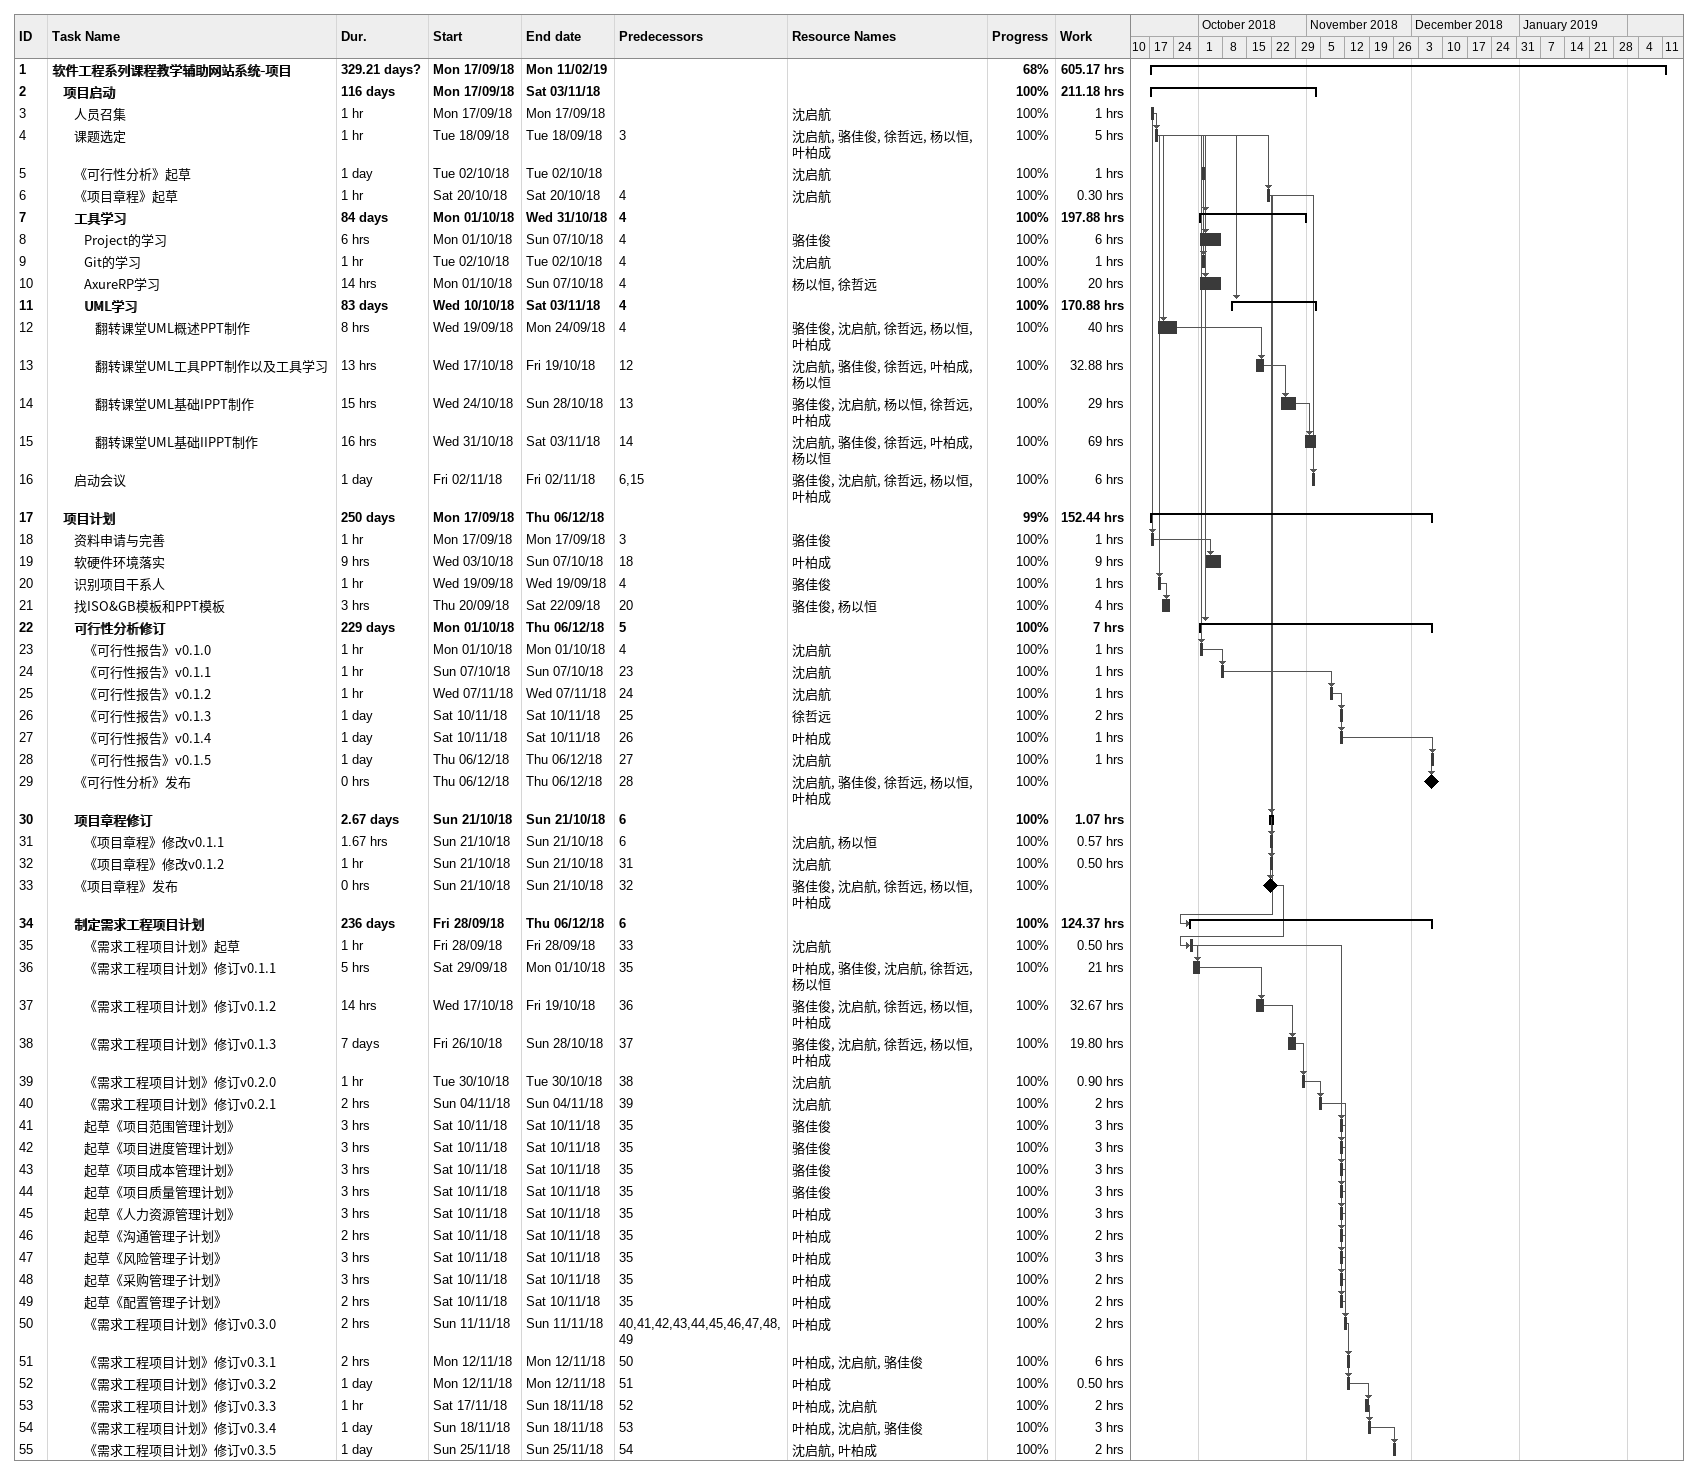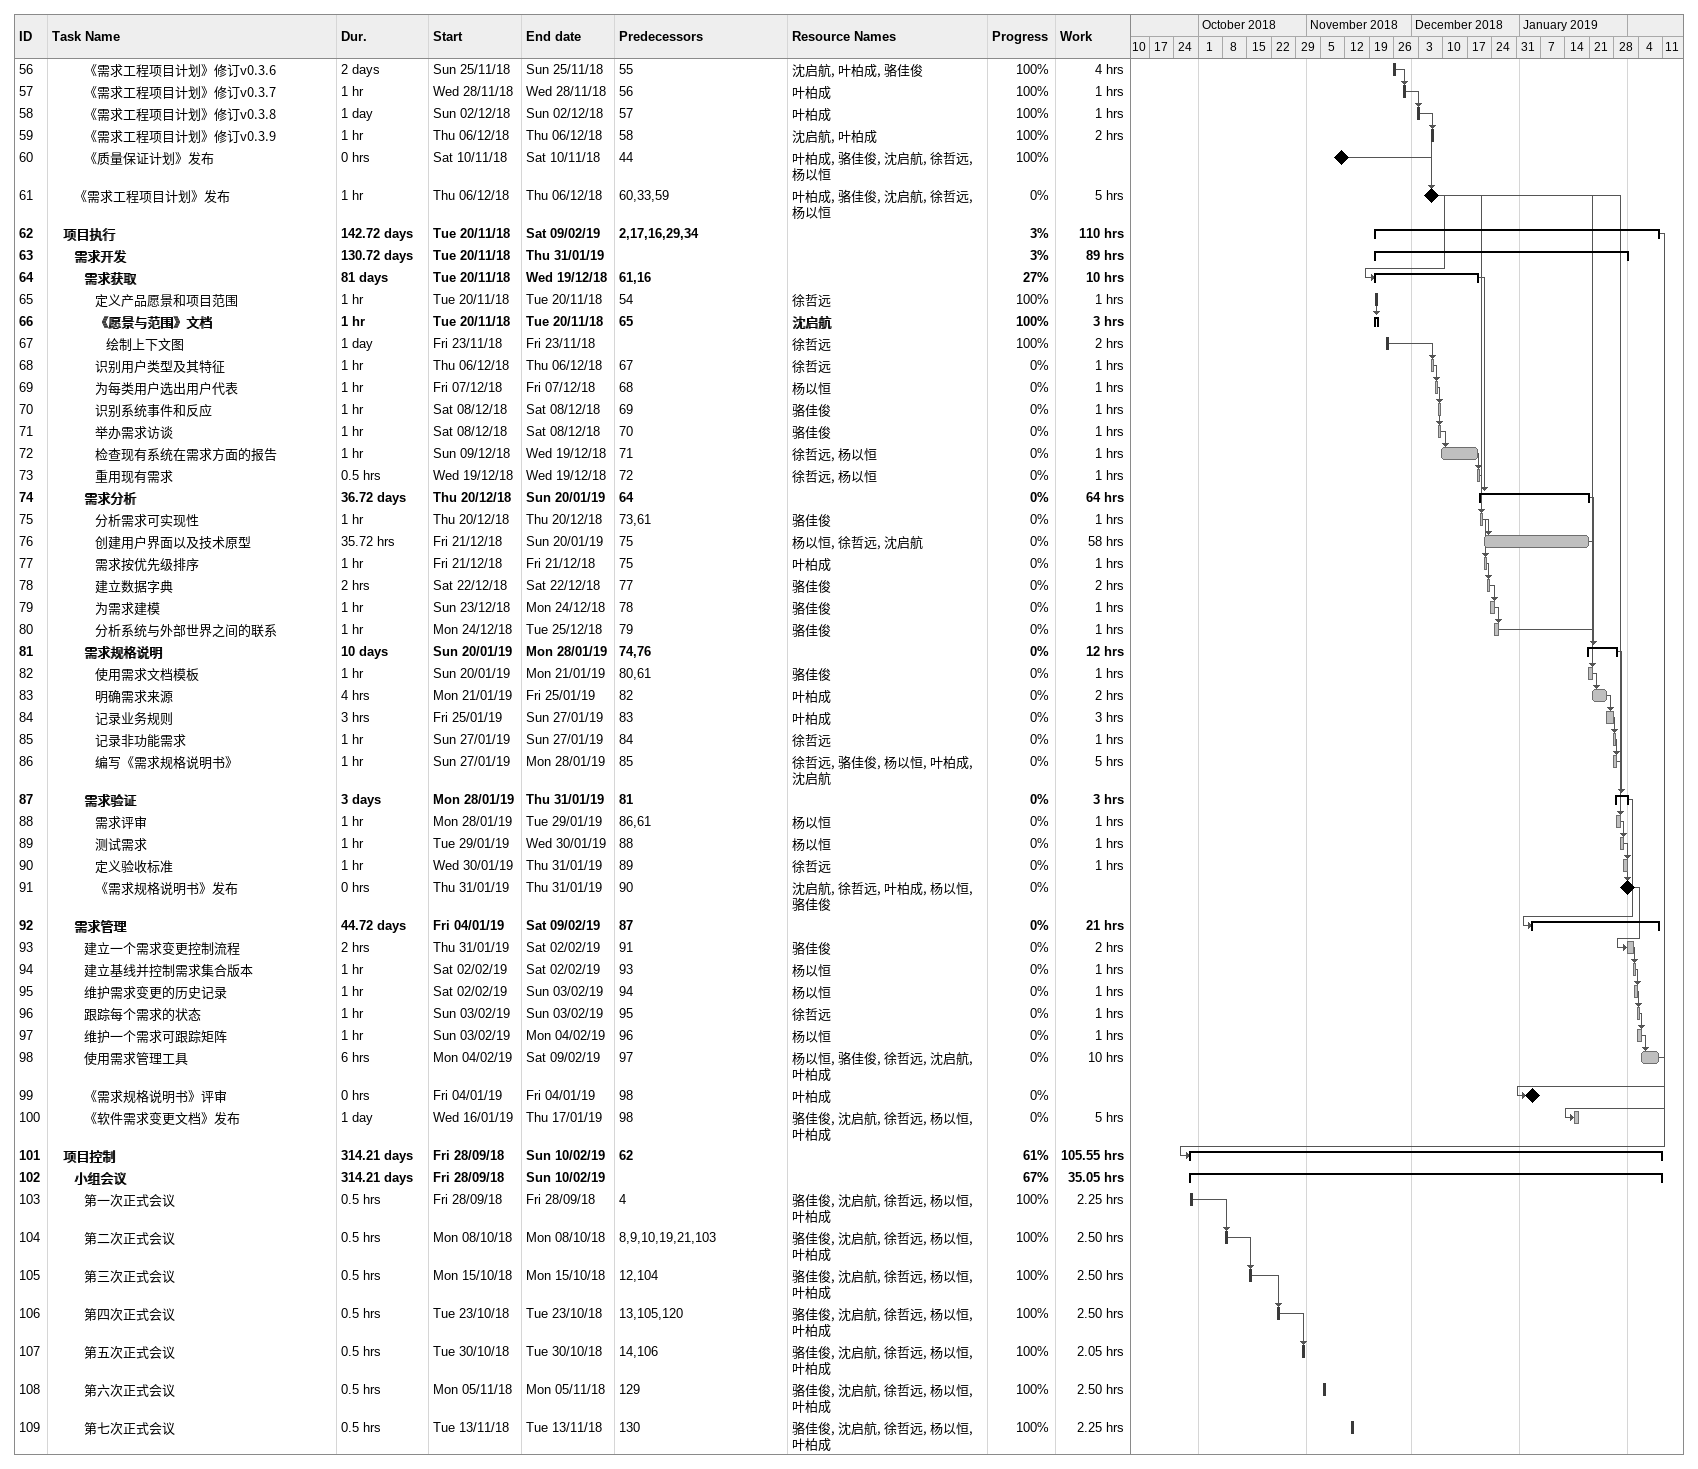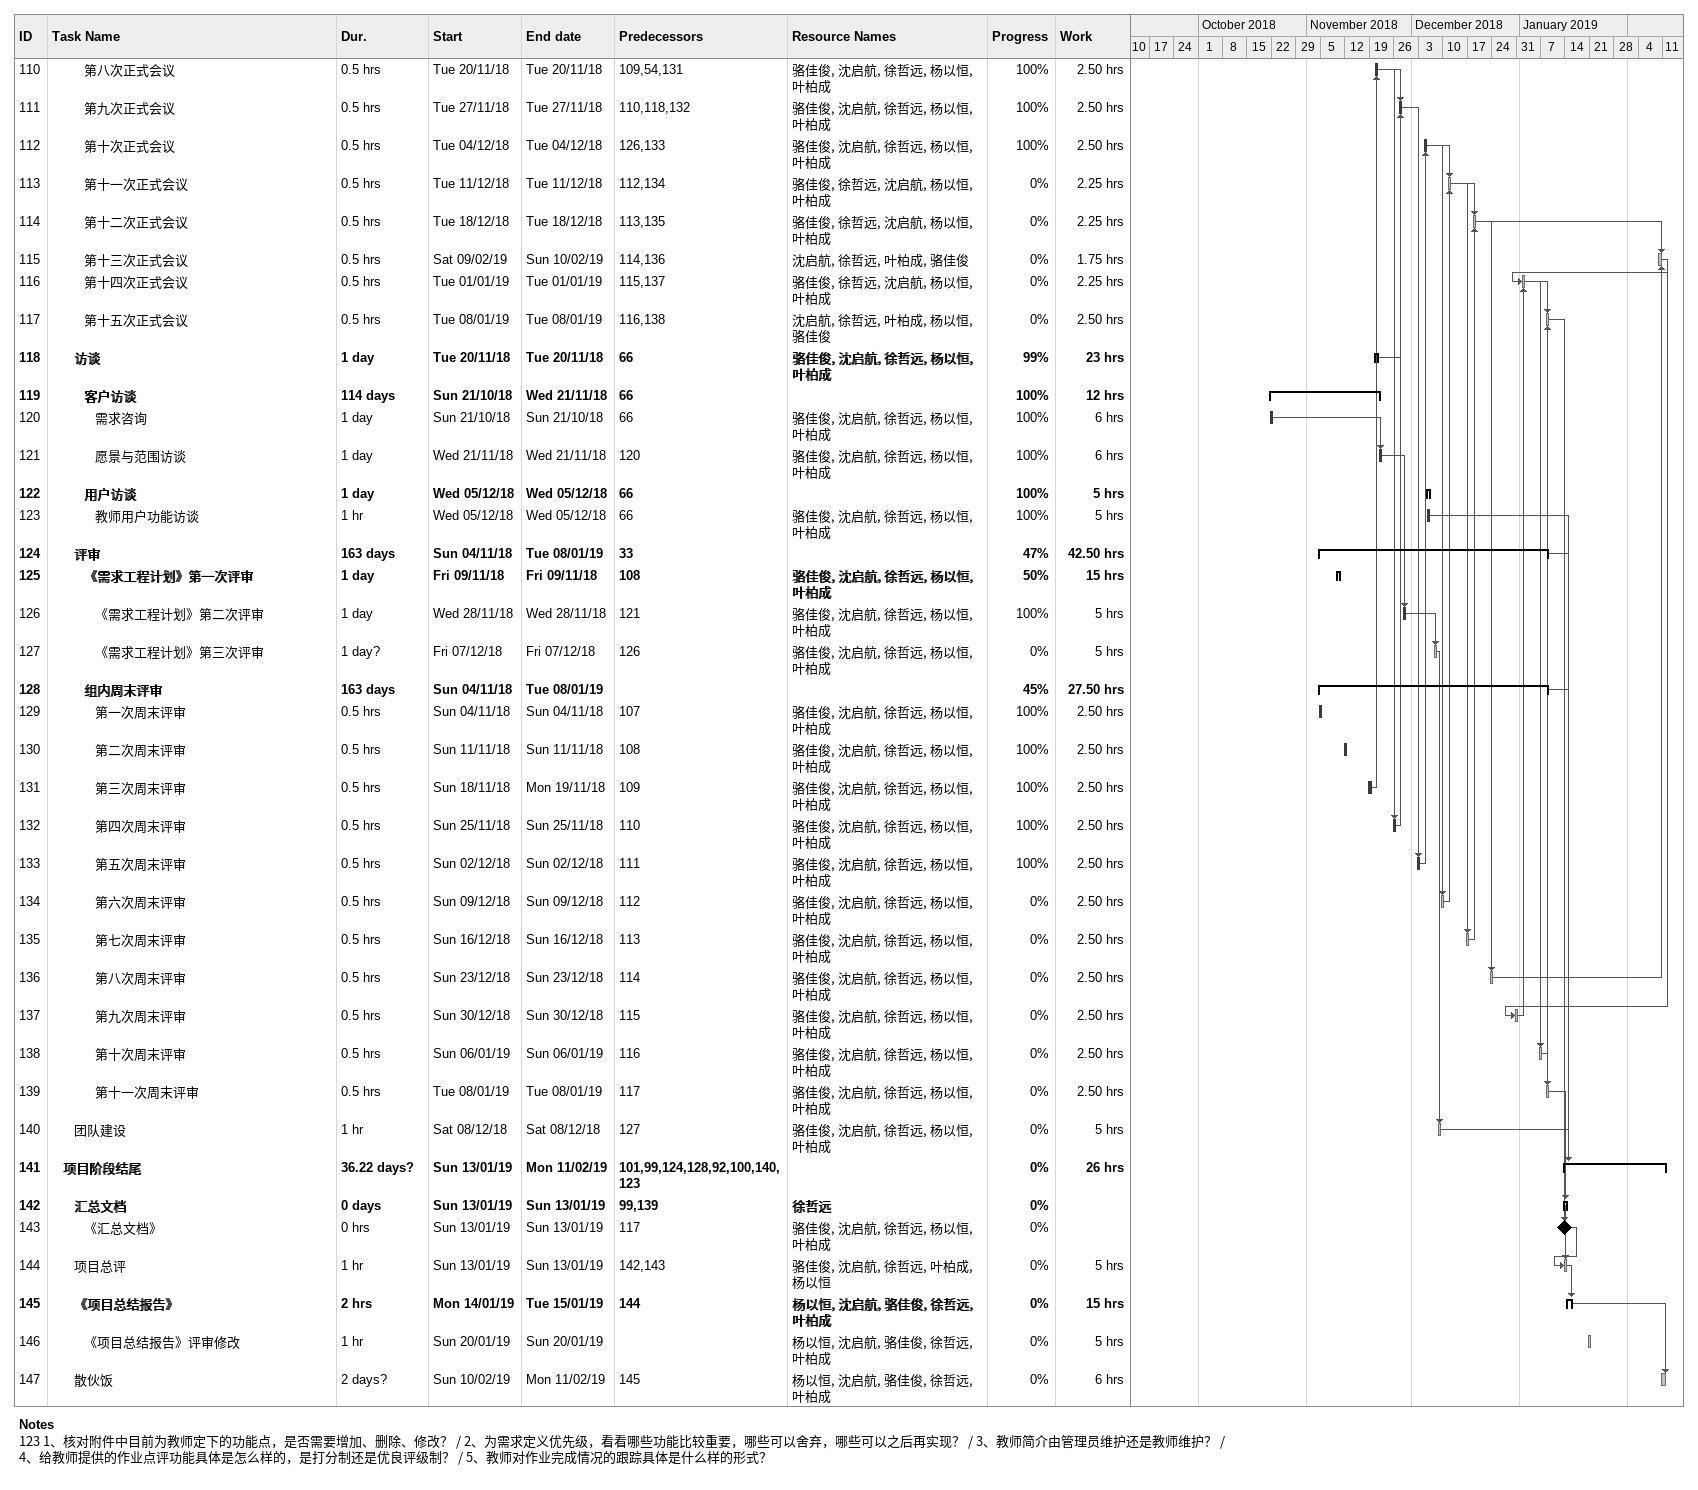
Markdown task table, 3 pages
| ID | Level | Task | Duration | Start | Finish | Predecessors | Resources | % complete | Work (h) |
|---|---|---|---|---|---|---|---|---|---|
| 1 | 1 | **软件工程系列课程教学辅助网站系统-项目** | 329.21d? | 2018-09-17 | 2019-02-11 |  |  | 68 | 605.17 |
| 2 | 2 | **项目启动** | 116d | 2018-09-17 | 2018-11-03 |  |  | 100 | 211.18 |
| 3 | 3 | 人员召集 | 1h | 2018-09-17 | 2018-09-17 |  | 沈启航 | 100 | 1 |
| 4 | 3 | 课题选定 | 1h | 2018-09-18 | 2018-09-18 | 3 | 沈启航, 骆佳俊, 徐哲远, 杨以恒, 叶柏成 | 100 | 5 |
| 5 | 3 | 《可行性分析》起草 | 1d | 2018-10-02 | 2018-10-02 |  | 沈启航 | 100 | 1 |
| 6 | 3 | 《项目章程》起草 | 1h | 2018-10-20 | 2018-10-20 | 4 | 沈启航 | 100 | 0.30 |
| 7 | 3 | **工具学习** | 84d | 2018-10-01 | 2018-10-31 | 4 |  | 100 | 197.88 |
| 8 | 4 | Project的学习 | 6h | 2018-10-01 | 2018-10-07 | 4 | 骆佳俊 | 100 | 6 |
| 9 | 4 | Git的学习 | 1h | 2018-10-02 | 2018-10-02 | 4 | 沈启航 | 100 | 1 |
| 10 | 4 | AxureRP学习 | 14h | 2018-10-01 | 2018-10-07 | 4 | 杨以恒, 徐哲远 | 100 | 20 |
| 11 | 4 | **UML学习** | 83d | 2018-10-10 | 2018-11-03 | 4 |  | 100 | 170.88 |
| 12 | 5 | 翻转课堂UML概述PPT制作 | 8h | 2018-09-19 | 2018-09-24 | 4 | 骆佳俊, 沈启航, 徐哲远, 杨以恒, 叶柏成 | 100 | 40 |
| 13 | 5 | 翻转课堂UML工具PPT制作以及工具学习 | 13h | 2018-10-17 | 2018-10-19 | 12 | 沈启航, 骆佳俊, 徐哲远, 叶柏成, 杨以恒 | 100 | 32.88 |
| 14 | 5 | 翻转课堂UML基础IPPT制作 | 15h | 2018-10-24 | 2018-10-28 | 13 | 骆佳俊, 沈启航, 杨以恒, 徐哲远, 叶柏成 | 100 | 29 |
| 15 | 5 | 翻转课堂UML基础IIPPT制作 | 16h | 2018-10-31 | 2018-11-03 | 14 | 沈启航, 骆佳俊, 徐哲远, 叶柏成, 杨以恒 | 100 | 69 |
| 16 | 3 | 启动会议 | 1d | 2018-11-02 | 2018-11-02 | 6, 15 | 骆佳俊, 沈启航, 徐哲远, 杨以恒, 叶柏成 | 100 | 6 |
| 17 | 2 | **项目计划** | 250d | 2018-09-17 | 2018-12-06 |  |  | 99 | 152.44 |
| 18 | 3 | 资料申请与完善 | 1h | 2018-09-17 | 2018-09-17 | 3 | 骆佳俊 | 100 | 1 |
| 19 | 3 | 软硬件环境落实 | 9h | 2018-10-03 | 2018-10-07 | 18 | 叶柏成 | 100 | 9 |
| 20 | 3 | 识别项目干系人 | 1h | 2018-09-19 | 2018-09-19 | 4 | 骆佳俊 | 100 | 1 |
| 21 | 3 | 找ISO&GB模板和PPT模板 | 3h | 2018-09-20 | 2018-09-22 | 20 | 骆佳俊, 杨以恒 | 100 | 4 |
| 22 | 3 | **可行性分析修订** | 229d | 2018-10-01 | 2018-12-06 | 5 |  | 100 | 7 |
| 23 | 4 | 《可行性报告》v0.1.0 | 1h | 2018-10-01 | 2018-10-01 | 4 | 沈启航 | 100 | 1 |
| 24 | 4 | 《可行性报告》v0.1.1 | 1h | 2018-10-07 | 2018-10-07 | 23 | 沈启航 | 100 | 1 |
| 25 | 4 | 《可行性报告》v0.1.2 | 1h | 2018-11-07 | 2018-11-07 | 24 | 沈启航 | 100 | 1 |
| 26 | 4 | 《可行性报告》v0.1.3 | 1d | 2018-11-10 | 2018-11-10 | 25 | 徐哲远 | 100 | 2 |
| 27 | 4 | 《可行性报告》v0.1.4 | 1d | 2018-11-10 | 2018-11-10 | 26 | 叶柏成 | 100 | 1 |
| 28 | 4 | 《可行性报告》v0.1.5 | 1d | 2018-12-06 | 2018-12-06 | 27 | 沈启航 | 100 | 1 |
| 29 | 3 | 《可行性分析》发布 | 0h | 2018-12-06 | 2018-12-06 | 28 | 沈启航, 骆佳俊, 徐哲远, 杨以恒, 叶柏成 | 100 |  |
| 30 | 3 | **项目章程修订** | 2.67d | 2018-10-21 | 2018-10-21 | 6 |  | 100 | 1.07 |
| 31 | 4 | 《项目章程》修改v0.1.1 | 1.67h | 2018-10-21 | 2018-10-21 | 6 | 沈启航, 杨以恒 | 100 | 0.57 |
| 32 | 4 | 《项目章程》修改v0.1.2 | 1h | 2018-10-21 | 2018-10-21 | 31 | 沈启航 | 100 | 0.50 |
| 33 | 3 | 《项目章程》发布 | 0h | 2018-10-21 | 2018-10-21 | 32 | 骆佳俊, 沈启航, 徐哲远, 杨以恒, 叶柏成 | 100 |  |
| 34 | 3 | **制定需求工程项目计划** | 236d | 2018-09-28 | 2018-12-06 | 6 |  | 100 | 124.37 |
| 35 | 4 | 《需求工程项目计划》起草 | 1h | 2018-09-28 | 2018-09-28 | 33 | 沈启航 | 100 | 0.50 |
| 36 | 4 | 《需求工程项目计划》修订v0.1.1 | 5h | 2018-09-29 | 2018-10-01 | 35 | 叶柏成, 骆佳俊, 沈启航, 徐哲远, 杨以恒 | 100 | 21 |
| 37 | 4 | 《需求工程项目计划》修订v0.1.2 | 14h | 2018-10-17 | 2018-10-19 | 36 | 骆佳俊, 沈启航, 徐哲远, 杨以恒, 叶柏成 | 100 | 32.67 |
| 38 | 4 | 《需求工程项目计划》修订v0.1.3 | 7d | 2018-10-26 | 2018-10-28 | 37 | 骆佳俊, 沈启航, 徐哲远, 杨以恒, 叶柏成 | 100 | 19.80 |
| 39 | 4 | 《需求工程项目计划》修订v0.2.0 | 1h | 2018-10-30 | 2018-10-30 | 38 | 沈启航 | 100 | 0.90 |
| 40 | 4 | 《需求工程项目计划》修订v0.2.1 | 2h | 2018-11-04 | 2018-11-04 | 39 | 沈启航 | 100 | 2 |
| 41 | 4 | 起草《项目范围管理计划》 | 3h | 2018-11-10 | 2018-11-10 | 35 | 骆佳俊 | 100 | 3 |
| 42 | 4 | 起草《项目进度管理计划》 | 3h | 2018-11-10 | 2018-11-10 | 35 | 骆佳俊 | 100 | 3 |
| 43 | 4 | 起草《项目成本管理计划》 | 3h | 2018-11-10 | 2018-11-10 | 35 | 骆佳俊 | 100 | 3 |
| 44 | 4 | 起草《项目质量管理计划》 | 3h | 2018-11-10 | 2018-11-10 | 35 | 骆佳俊 | 100 | 3 |
| 45 | 4 | 起草《人力资源管理计划》 | 3h | 2018-11-10 | 2018-11-10 | 35 | 叶柏成 | 100 | 3 |
| 46 | 4 | 起草《沟通管理子计划》 | 2h | 2018-11-10 | 2018-11-10 | 35 | 叶柏成 | 100 | 2 |
| 47 | 4 | 起草《风险管理子计划》 | 3h | 2018-11-10 | 2018-11-10 | 35 | 叶柏成 | 100 | 3 |
| 48 | 4 | 起草《采购管理子计划》 | 3h | 2018-11-10 | 2018-11-10 | 35 | 叶柏成 | 100 | 2 |
| 49 | 4 | 起草《配置管理子计划》 | 2h | 2018-11-10 | 2018-11-10 | 35 | 叶柏成 | 100 | 2 |
| 50 | 4 | 《需求工程项目计划》修订v0.3.0 | 2h | 2018-11-11 | 2018-11-11 | 40, 41, 42, 43, 44, 45, 46, 47, 48, 49 | 叶柏成 | 100 | 2 |
| 51 | 4 | 《需求工程项目计划》修订v0.3.1 | 2h | 2018-11-12 | 2018-11-12 | 50 | 叶柏成, 沈启航, 骆佳俊 | 100 | 6 |
| 52 | 4 | 《需求工程项目计划》修订v0.3.2 | 1d | 2018-11-12 | 2018-11-12 | 51 | 叶柏成 | 100 | 0.50 |
| 53 | 4 | 《需求工程项目计划》修订v0.3.3 | 1h | 2018-11-17 | 2018-11-18 | 52 | 叶柏成, 沈启航 | 100 | 2 |
| 54 | 4 | 《需求工程项目计划》修订v0.3.4 | 1d | 2018-11-18 | 2018-11-18 | 53 | 叶柏成, 沈启航, 骆佳俊 | 100 | 3 |
| 55 | 4 | 《需求工程项目计划》修订v0.3.5 | 1d | 2018-11-25 | 2018-11-25 | 54 | 沈启航, 叶柏成 | 100 | 2 |
| 56 | 4 | 《需求工程项目计划》修订v0.3.6 | 2d | 2018-11-25 | 2018-11-25 | 55 | 沈启航, 叶柏成, 骆佳俊 | 100 | 4 |
| 57 | 4 | 《需求工程项目计划》修订v0.3.7 | 1h | 2018-11-28 | 2018-11-28 | 56 | 叶柏成 | 100 | 1 |
| 58 | 4 | 《需求工程项目计划》修订v0.3.8 | 1d | 2018-12-02 | 2018-12-02 | 57 | 叶柏成 | 100 | 1 |
| 59 | 4 | 《需求工程项目计划》修订v0.3.9 | 1h | 2018-12-06 | 2018-12-06 | 58 | 沈启航, 叶柏成 | 100 | 2 |
| 60 | 4 | 《质量保证计划》发布 | 0h | 2018-11-10 | 2018-11-10 | 44 | 叶柏成, 骆佳俊, 沈启航, 徐哲远, 杨以恒 | 100 |  |
| 61 | 3 | 《需求工程项目计划》发布 | 1h | 2018-12-06 | 2018-12-06 | 60, 33, 59 | 叶柏成, 骆佳俊, 沈启航, 徐哲远, 杨以恒 | 0 | 5 |
| 62 | 2 | **项目执行** | 142.72d | 2018-11-20 | 2019-02-09 | 2, 17, 16, 29, 34 |  | 3 | 110 |
| 63 | 3 | **需求开发** | 130.72d | 2018-11-20 | 2019-01-31 |  |  | 3 | 89 |
| 64 | 4 | **需求获取** | 81d | 2018-11-20 | 2018-12-19 | 61, 16 |  | 27 | 10 |
| 65 | 5 | 定义产品愿景和项目范围 | 1h | 2018-11-20 | 2018-11-20 | 54 | 徐哲远 | 100 | 1 |
| 66 | 5 | **《愿景与范围》文档** | 1h | 2018-11-20 | 2018-11-20 | 65 | 沈启航 | 100 | 3 |
| 67 | 6 | 绘制上下文图 | 1d | 2018-11-23 | 2018-11-23 |  | 徐哲远 | 100 | 2 |
| 68 | 5 | 识别用户类型及其特征 | 1h | 2018-12-06 | 2018-12-06 | 67 | 徐哲远 | 0 | 1 |
| 69 | 5 | 为每类用户选出用户代表 | 1h | 2018-12-07 | 2018-12-07 | 68 | 杨以恒 | 0 | 1 |
| 70 | 5 | 识别系统事件和反应 | 1h | 2018-12-08 | 2018-12-08 | 69 | 骆佳俊 | 0 | 1 |
| 71 | 5 | 举办需求访谈 | 1h | 2018-12-08 | 2018-12-08 | 70 | 骆佳俊 | 0 | 1 |
| 72 | 5 | 检查现有系统在需求方面的报告 | 1h | 2018-12-09 | 2018-12-19 | 71 | 徐哲远, 杨以恒 | 0 | 1 |
| 73 | 5 | 重用现有需求 | 0.5h | 2018-12-19 | 2018-12-19 | 72 | 徐哲远, 杨以恒 | 0 | 1 |
| 74 | 4 | **需求分析** | 36.72d | 2018-12-20 | 2019-01-20 | 64 |  | 0 | 64 |
| 75 | 5 | 分析需求可实现性 | 1h | 2018-12-20 | 2018-12-20 | 73, 61 | 骆佳俊 | 0 | 1 |
| 76 | 5 | 创建用户界面以及技术原型 | 35.72h | 2018-12-21 | 2019-01-20 | 75 | 杨以恒, 徐哲远, 沈启航 | 0 | 58 |
| 77 | 5 | 需求按优先级排序 | 1h | 2018-12-21 | 2018-12-21 | 75 | 叶柏成 | 0 | 1 |
| 78 | 5 | 建立数据字典 | 2h | 2018-12-22 | 2018-12-22 | 77 | 骆佳俊 | 0 | 2 |
| 79 | 5 | 为需求建模 | 1h | 2018-12-23 | 2018-12-24 | 78 | 骆佳俊 | 0 | 1 |
| 80 | 5 | 分析系统与外部世界之间的联系 | 1h | 2018-12-24 | 2018-12-25 | 79 | 骆佳俊 | 0 | 1 |
| 81 | 4 | **需求规格说明** | 10d | 2019-01-20 | 2019-01-28 | 74, 76 |  | 0 | 12 |
| 82 | 5 | 使用需求文档模板 | 1h | 2019-01-20 | 2019-01-21 | 80, 61 | 骆佳俊 | 0 | 1 |
| 83 | 5 | 明确需求来源 | 4h | 2019-01-21 | 2019-01-25 | 82 | 叶柏成 | 0 | 2 |
| 84 | 5 | 记录业务规则 | 3h | 2019-01-25 | 2019-01-27 | 83 | 叶柏成 | 0 | 3 |
| 85 | 5 | 记录非功能需求 | 1h | 2019-01-27 | 2019-01-27 | 84 | 徐哲远 | 0 | 1 |
| 86 | 5 | 编写《需求规格说明书》 | 1h | 2019-01-27 | 2019-01-28 | 85 | 徐哲远, 骆佳俊, 杨以恒, 叶柏成, 沈启航 | 0 | 5 |
| 87 | 4 | **需求验证** | 3d | 2019-01-28 | 2019-01-31 | 81 |  | 0 | 3 |
| 88 | 5 | 需求评审 | 1h | 2019-01-28 | 2019-01-29 | 86, 61 | 杨以恒 | 0 | 1 |
| 89 | 5 | 测试需求 | 1h | 2019-01-29 | 2019-01-30 | 88 | 杨以恒 | 0 | 1 |
| 90 | 5 | 定义验收标准 | 1h | 2019-01-30 | 2019-01-31 | 89 | 徐哲远 | 0 | 1 |
| 91 | 5 | 《需求规格说明书》发布 | 0h | 2019-01-31 | 2019-01-31 | 90 | 沈启航, 徐哲远, 叶柏成, 杨以恒, 骆佳俊 | 0 |  |
| 92 | 3 | **需求管理** | 44.72d | 2019-01-04 | 2019-02-09 | 87 |  | 0 | 21 |
| 93 | 4 | 建立一个需求变更控制流程 | 2h | 2019-01-31 | 2019-02-02 | 91 | 骆佳俊 | 0 | 2 |
| 94 | 4 | 建立基线并控制需求集合版本 | 1h | 2019-02-02 | 2019-02-02 | 93 | 杨以恒 | 0 | 1 |
| 95 | 4 | 维护需求变更的历史记录 | 1h | 2019-02-02 | 2019-02-03 | 94 | 杨以恒 | 0 | 1 |
| 96 | 4 | 跟踪每个需求的状态 | 1h | 2019-02-03 | 2019-02-03 | 95 | 徐哲远 | 0 | 1 |
| 97 | 4 | 维护一个需求可跟踪矩阵 | 1h | 2019-02-03 | 2019-02-04 | 96 | 杨以恒 | 0 | 1 |
| 98 | 4 | 使用需求管理工具 | 6h | 2019-02-04 | 2019-02-09 | 97 | 杨以恒, 骆佳俊, 徐哲远, 沈启航, 叶柏成 | 0 | 10 |
| 99 | 4 | 《需求规格说明书》评审 | 0h | 2019-01-04 | 2019-01-04 | 98 | 叶柏成 | 0 |  |
| 100 | 4 | 《软件需求变更文档》发布 | 1d | 2019-01-16 | 2019-01-17 | 98 | 骆佳俊, 沈启航, 徐哲远, 杨以恒, 叶柏成 | 0 | 5 |
| 101 | 2 | **项目控制** | 314.21d | 2018-09-28 | 2019-02-10 | 62 |  | 61 | 105.55 |
| 102 | 3 | **小组会议** | 314.21d | 2018-09-28 | 2019-02-10 |  |  | 67 | 35.05 |
| 103 | 4 | 第一次正式会议 | 0.5h | 2018-09-28 | 2018-09-28 | 4 | 骆佳俊, 沈启航, 徐哲远, 杨以恒, 叶柏成 | 100 | 2.25 |
| 104 | 4 | 第二次正式会议 | 0.5h | 2018-10-08 | 2018-10-08 | 8, 9, 10, 19, 21, 103 | 骆佳俊, 沈启航, 徐哲远, 杨以恒, 叶柏成 | 100 | 2.50 |
| 105 | 4 | 第三次正式会议 | 0.5h | 2018-10-15 | 2018-10-15 | 12, 104 | 骆佳俊, 沈启航, 徐哲远, 杨以恒, 叶柏成 | 100 | 2.50 |
| 106 | 4 | 第四次正式会议 | 0.5h | 2018-10-23 | 2018-10-23 | 13, 105, 120 | 骆佳俊, 沈启航, 徐哲远, 杨以恒, 叶柏成 | 100 | 2.50 |
| 107 | 4 | 第五次正式会议 | 0.5h | 2018-10-30 | 2018-10-30 | 14, 106 | 骆佳俊, 沈启航, 徐哲远, 杨以恒, 叶柏成 | 100 | 2.05 |
| 108 | 4 | 第六次正式会议 | 0.5h | 2018-11-05 | 2018-11-05 | 129 | 骆佳俊, 沈启航, 徐哲远, 杨以恒, 叶柏成 | 100 | 2.50 |
| 109 | 4 | 第七次正式会议 | 0.5h | 2018-11-13 | 2018-11-13 | 130 | 骆佳俊, 沈启航, 徐哲远, 杨以恒, 叶柏成 | 100 | 2.25 |
| 110 | 4 | 第八次正式会议 | 0.5h | 2018-11-20 | 2018-11-20 | 109, 54, 131 | 骆佳俊, 沈启航, 徐哲远, 杨以恒, 叶柏成 | 100 | 2.50 |
| 111 | 4 | 第九次正式会议 | 0.5h | 2018-11-27 | 2018-11-27 | 110, 118, 132 | 骆佳俊, 沈启航, 徐哲远, 杨以恒, 叶柏成 | 100 | 2.50 |
| 112 | 4 | 第十次正式会议 | 0.5h | 2018-12-04 | 2018-12-04 | 126, 133 | 骆佳俊, 沈启航, 徐哲远, 杨以恒, 叶柏成 | 100 | 2.50 |
| 113 | 4 | 第十一次正式会议 | 0.5h | 2018-12-11 | 2018-12-11 | 112, 134 | 骆佳俊, 徐哲远, 沈启航, 杨以恒, 叶柏成 | 0 | 2.25 |
| 114 | 4 | 第十二次正式会议 | 0.5h | 2018-12-18 | 2018-12-18 | 113, 135 | 骆佳俊, 徐哲远, 沈启航, 杨以恒, 叶柏成 | 0 | 2.25 |
| 115 | 4 | 第十三次正式会议 | 0.5h | 2019-02-09 | 2019-02-10 | 114, 136 | 沈启航, 徐哲远, 叶柏成, 骆佳俊 | 0 | 1.75 |
| 116 | 4 | 第十四次正式会议 | 0.5h | 2019-01-01 | 2019-01-01 | 115, 137 | 骆佳俊, 徐哲远, 沈启航, 杨以恒, 叶柏成 | 0 | 2.25 |
| 117 | 4 | 第十五次正式会议 | 0.5h | 2019-01-08 | 2019-01-08 | 116, 138 | 沈启航, 徐哲远, 叶柏成, 杨以恒, 骆佳俊 | 0 | 2.50 |
| 118 | 3 | **访谈** | 1d | 2018-11-20 | 2018-11-20 | 66 | 骆佳俊, 沈启航, 徐哲远, 杨以恒, 叶柏成 | 99 | 23 |
| 119 | 4 | **客户访谈** | 114d | 2018-10-21 | 2018-11-21 | 66 |  | 100 | 12 |
| 120 | 5 | 需求咨询 | 1d | 2018-10-21 | 2018-10-21 | 66 | 骆佳俊, 沈启航, 徐哲远, 杨以恒, 叶柏成 | 100 | 6 |
| 121 | 5 | 愿景与范围访谈 | 1d | 2018-11-21 | 2018-11-21 | 120 | 骆佳俊, 沈启航, 徐哲远, 杨以恒, 叶柏成 | 100 | 6 |
| 122 | 4 | **用户访谈** | 1d | 2018-12-05 | 2018-12-05 | 66 |  | 100 | 5 |
| 123 | 5 | 教师用户功能访谈 | 1h | 2018-12-05 | 2018-12-05 | 66 | 骆佳俊, 沈启航, 徐哲远, 杨以恒, 叶柏成 | 100 | 5 |
| 124 | 3 | **评审** | 163d | 2018-11-04 | 2019-01-08 | 33 |  | 47 | 42.50 |
| 125 | 4 | **《需求工程计划》第一次评审** | 1d | 2018-11-09 | 2018-11-09 | 108 | 骆佳俊, 沈启航, 徐哲远, 杨以恒, 叶柏成 | 50 | 15 |
| 126 | 5 | 《需求工程计划》第二次评审 | 1d | 2018-11-28 | 2018-11-28 | 121 | 骆佳俊, 沈启航, 徐哲远, 杨以恒, 叶柏成 | 100 | 5 |
| 127 | 5 | 《需求工程计划》第三次评审 | 1d? | 2018-12-07 | 2018-12-07 | 126 | 骆佳俊, 沈启航, 徐哲远, 杨以恒, 叶柏成 | 0 | 5 |
| 128 | 4 | **组内周末评审** | 163d | 2018-11-04 | 2019-01-08 |  |  | 45 | 27.50 |
| 129 | 5 | 第一次周末评审 | 0.5h | 2018-11-04 | 2018-11-04 | 107 | 骆佳俊, 沈启航, 徐哲远, 杨以恒, 叶柏成 | 100 | 2.50 |
| 130 | 5 | 第二次周末评审 | 0.5h | 2018-11-11 | 2018-11-11 | 108 | 骆佳俊, 沈启航, 徐哲远, 杨以恒, 叶柏成 | 100 | 2.50 |
| 131 | 5 | 第三次周末评审 | 0.5h | 2018-11-18 | 2018-11-19 | 109 | 骆佳俊, 沈启航, 徐哲远, 杨以恒, 叶柏成 | 100 | 2.50 |
| 132 | 5 | 第四次周末评审 | 0.5h | 2018-11-25 | 2018-11-25 | 110 | 骆佳俊, 沈启航, 徐哲远, 杨以恒, 叶柏成 | 100 | 2.50 |
| 133 | 5 | 第五次周末评审 | 0.5h | 2018-12-02 | 2018-12-02 | 111 | 骆佳俊, 沈启航, 徐哲远, 杨以恒, 叶柏成 | 100 | 2.50 |
| 134 | 5 | 第六次周末评审 | 0.5h | 2018-12-09 | 2018-12-09 | 112 | 骆佳俊, 沈启航, 徐哲远, 杨以恒, 叶柏成 | 0 | 2.50 |
| 135 | 5 | 第七次周末评审 | 0.5h | 2018-12-16 | 2018-12-16 | 113 | 骆佳俊, 沈启航, 徐哲远, 杨以恒, 叶柏成 | 0 | 2.50 |
| 136 | 5 | 第八次周末评审 | 0.5h | 2018-12-23 | 2018-12-23 | 114 | 骆佳俊, 沈启航, 徐哲远, 杨以恒, 叶柏成 | 0 | 2.50 |
| 137 | 5 | 第九次周末评审 | 0.5h | 2018-12-30 | 2018-12-30 | 115 | 骆佳俊, 沈启航, 徐哲远, 杨以恒, 叶柏成 | 0 | 2.50 |
| 138 | 5 | 第十次周末评审 | 0.5h | 2019-01-06 | 2019-01-06 | 116 | 骆佳俊, 沈启航, 徐哲远, 杨以恒, 叶柏成 | 0 | 2.50 |
| 139 | 5 | 第十一次周末评审 | 0.5h | 2019-01-08 | 2019-01-08 | 117 | 骆佳俊, 沈启航, 徐哲远, 杨以恒, 叶柏成 | 0 | 2.50 |
| 140 | 3 | 团队建设 | 1h | 2018-12-08 | 2018-12-08 | 127 | 骆佳俊, 沈启航, 徐哲远, 杨以恒, 叶柏成 | 0 | 5 |
| 141 | 2 | **项目阶段结尾** | 36.22d? | 2019-01-13 | 2019-02-11 | 101, 99, 124, 128, 92, 100, 140, 123 |  | 0 | 26 |
| 142 | 3 | **汇总文档** | 0d | 2019-01-13 | 2019-01-13 | 99, 139 | 徐哲远 | 0 |  |
| 143 | 4 | 《汇总文档》 | 0h | 2019-01-13 | 2019-01-13 | 117 | 骆佳俊, 沈启航, 徐哲远, 杨以恒, 叶柏成 | 0 |  |
| 144 | 3 | 项目总评 | 1h | 2019-01-13 | 2019-01-13 | 142, 143 | 骆佳俊, 沈启航, 徐哲远, 叶柏成, 杨以恒 | 0 | 5 |
| 145 | 3 | **《项目总结报告》** | 2h | 2019-01-14 | 2019-01-15 | 144 | 杨以恒, 沈启航, 骆佳俊, 徐哲远, 叶柏成 | 0 | 15 |
| 146 | 4 | 《项目总结报告》评审修改 | 1h | 2019-01-20 | 2019-01-20 |  | 杨以恒, 沈启航, 骆佳俊, 徐哲远, 叶柏成 | 0 | 5 |
| 147 | 3 | 散伙饭 | 2d? | 2019-02-10 | 2019-02-11 | 145 | 杨以恒, 沈启航, 骆佳俊, 徐哲远, 叶柏成 | 0 | 6 |

Notes
- 123: 1、核对附件中目前为教师定下的功能点，是否需要增加、删除、修改？ / 2、为需求定义优先级，看看哪些功能比较重要，哪些可以舍弃，哪些可以之后再实现？ / 3、教师简介由管理员维护还是教师维护？ / 4、给教师提供的作业点评功能具体是怎么样的，是打分制还是优良评级制？ / 5、教师对作业完成情况的跟踪具体是什么样的形式？
